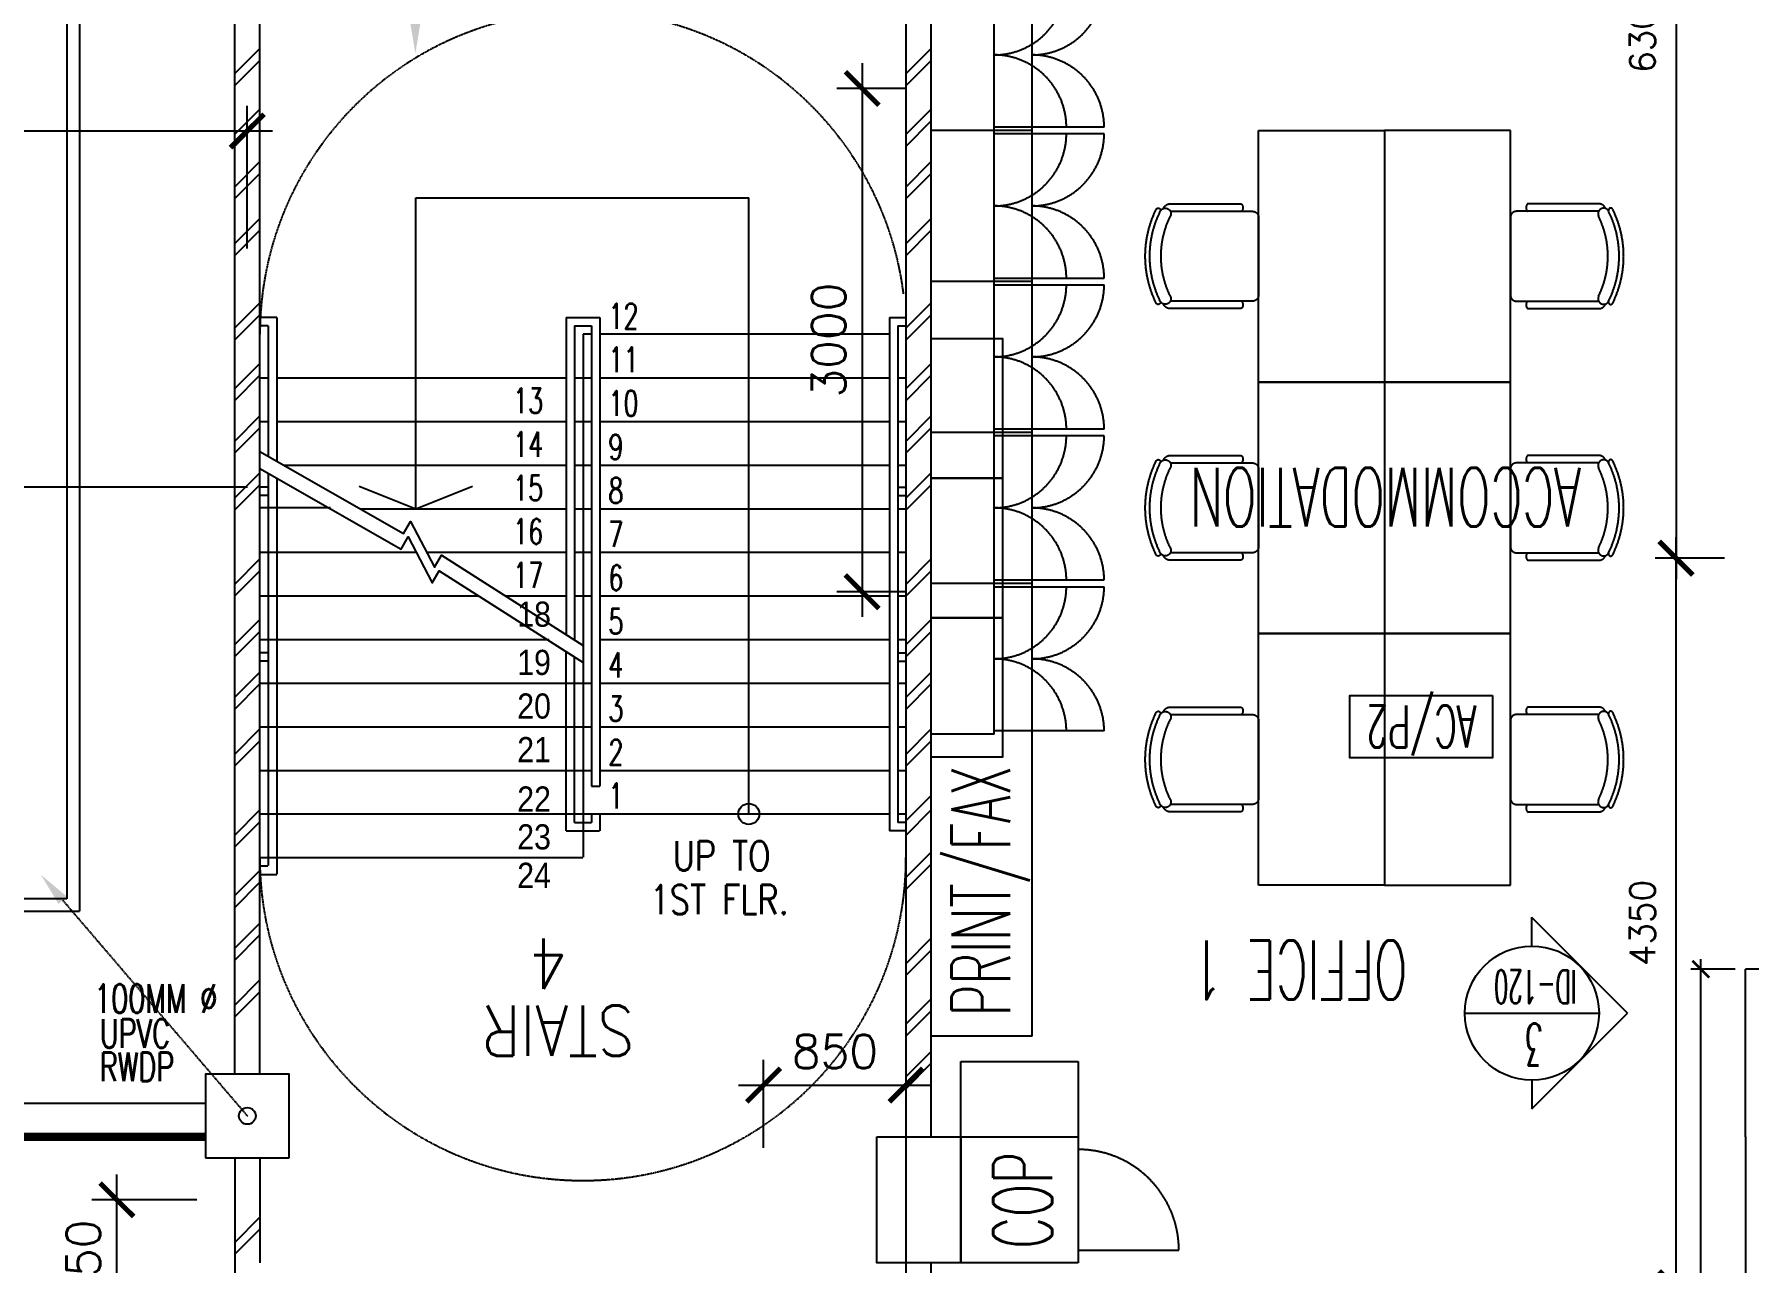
# Model space of a CAD drawing. Header units: feet. Extents: x 1407108 to 2957709, y -1501070 to -681589.
# Drawn here: x 1463948 to 1474162, y -777299 to -769976 of the extents above; entities that cross this region are included whole.
import ezdxf
from ezdxf.enums import TextEntityAlignment as Align

# ---------------------------------------------------------------- set-up
doc = ezdxf.new("R2010")
doc.units = ezdxf.units.FT
doc.header["$LTSCALE"] = 13
doc.header["$MEASUREMENT"] = 0
doc.linetypes.add('HIDDEN', pattern=[0.375, 0.25, -0.125])
doc.linetypes.add('HIDDEN1', pattern=[0.185, 0.12, -0.065])
doc.layers.get('0').update_dxf_attribs({"linetype": 'CONTINUOUS'})
for name, color, linetype in [('COL', 3, 'CONTINUOUS'), ('DIM', 7, 'CONTINUOUS'), ('DRAIN', 1, 'CONTINUOUS'), ('EX-BWL', 1, 'CONTINUOUS'), ('EX-COL', 4, 'CONTINUOUS'), ('EXFLOOR', 7, 'CONTINUOUS'), ('FURN', 1, 'CONTINUOUS'), ('FURN-NSC', 9, 'HIDDEN'), ('grooves', 21, 'CONTINUOUS'), ('H', 1, 'CONTINUOUS'), ('hatch', 7, 'CONTINUOUS'), ('LINE', 7, 'CONTINUOUS'), ('NEUCEIL TXT', 2, 'CONTINUOUS'), ('NEUPART', 3, 'CONTINUOUS'), ('RWDP', 145, 'CONTINUOUS'), ('SECT', 5, 'CONTINUOUS'), ('stair', 7, 'CONTINUOUS'), ('TEXT RM', 3, 'CONTINUOUS'), ('TEXT2', 3, 'CONTINUOUS'), ('WALL', 2, 'CONTINUOUS')]:
    doc.layers.add(name, color=color, linetype=linetype)
doc.styles.add('R100', font='romans.shx', dxfattribs={"height": 150})
doc.styles.add('R25', font='ROMANS.shx', dxfattribs={"width": 0.6, "height": 250})
doc.styles.add('R50', font='ROMANS.shx', dxfattribs={"width": 0.6, "height": 125})
doc.styles.add('ROMANS', font='romans')
doc.styles.get("Standard").update_dxf_attribs({"font": 'ROMANS.SHX'})
doc.styles.add('style5', font='dotfont.shx')
doc.styles.add('TEXT', font='romans.shx', dxfattribs={"width": 0.6, "height": 600})
doc.dimstyles.new('SCALE100', dxfattribs={"dimtxt": 250, "dimasz": 200, "dimexe": 125, "dimexo": 125, "dimgap": 125, "dimtad": 1, "dimdec": 0, "dimzin": 0, "dimdsep": 46, "dimtxsty": 'R100', "dimblk1": 'ARCHTICK', "dimblk2": 'ARCHTICK', "dimsah": 1, "dimcen": 0, "dimdle": 125, "dimclrd": 256, "dimclre": 256, "dimclrt": 1, "dimadec": 0, "dimazin": 0, "dimtfac": 1, "dimtdec": 0, "dimtix": 1, "dimtofl": 0, "dimtmove": 2, "dimatfit": 3, "dimfxl": 1, "dimtolj": 1, "dimtzin": 0, "dimarcsym": 0})
doc.dimstyles.new('SCALE50', dxfattribs={"dimtxt": 125, "dimasz": 100, "dimexe": 60, "dimexo": 60, "dimgap": 60, "dimtad": 1, "dimdec": 0, "dimzin": 0, "dimdsep": 46, "dimtxsty": 'R50', "dimblk1": 'ARCHTICK', "dimblk2": 'ARCHTICK', "dimsah": 1, "dimcen": 100, "dimdle": 60, "dimclrd": 256, "dimclre": 256, "dimclrt": 1, "dimadec": 0, "dimazin": 0, "dimtfac": 1, "dimtdec": 0, "dimtofl": 0, "dimtmove": 2, "dimatfit": 3, "dimldrblk": 'ARCHTICK', "dimfxl": 1, "dimtolj": 1, "dimtzin": 0, "dimarcsym": 0})
doc.dimstyles.new('STANDARD$0', dxfattribs={"dimscale": 0, "dimtxt": 8, "dimasz": 6, "dimexe": 1, "dimexo": 1, "dimgap": 3, "dimtad": 1, "dimdec": 0, "dimlfac": -1, "dimrnd": 1, "dimzin": 0, "dimdsep": 46, "dimtxsty": 'Standard', "dimcen": 0, "dimclrd": 5, "dimclre": 250, "dimadec": 0, "dimazin": 0, "dimtfac": 1, "dimtdec": 4, "dimtofl": 0, "dimtmove": 0, "dimatfit": 3, "dimfxl": 1, "dimtolj": 1, "dimtzin": 0, "dimarcsym": 0})

# ---------------------------------------------------------------- blocks, each defined once
blk = doc.blocks.new('_ARCHTICK')
at = {"color": 0, "linetype": 'ByBlock', "const_width": 0.15}
blk.add_lwpolyline([(-0.5, -0.5), (0.5, 0.5)], dxfattribs=at)
blk = doc.blocks.new('*D212')
at = {"layer": 'DIM', "color": 7, "lineweight": -2, "transparency": 16777216}
for p, q in [((1460217, -771253), (1460217, -770402)), ((1465217, -771253), (1465217, -770402)), ((1460067, -770552), (1465367, -770552))]:
    blk.add_line(p, q, dxfattribs=at)
at = {"layer": 'DIM', "color": 7, "lineweight": -2, "transparency": 16777216, "xscale": 200, "yscale": 200, "zscale": 200, "rotation": 180}
blk.add_blockref('_ARCHTICK', (1460217, -770552), dxfattribs=at)
at = {"layer": 'DIM', "color": 7, "lineweight": -2, "transparency": 16777216, "xscale": 200, "yscale": 200, "zscale": 200}
blk.add_blockref('_ARCHTICK', (1465217, -770552), dxfattribs=at)
at = {"layer": 'DIM', "color": 7, "transparency": 16777216, "insert": (1462717, -770352), "char_height": 200, "attachment_point": 5, "style": 'ROMANS'}
blk.add_mtext('\\A1;5000', dxfattribs=at)
blk = doc.blocks.new('*D251')
at = {"layer": 'DIM', "color": 7, "lineweight": -2, "transparency": 16777216}
for p, q in [((1464440, -777824), (1464440, -776774)), ((1464917, -776924), (1464290, -776924)), ((1464917, -777674), (1464290, -777674))]:
    blk.add_line(p, q, dxfattribs=at)
at = {"layer": 'DIM', "color": 7, "lineweight": -2, "transparency": 16777216, "xscale": 200, "yscale": 200, "zscale": 200}
for p, rotation in [((1464440, -776924), 90), ((1464440, -777674), 270)]:
    blk.add_blockref('_ARCHTICK', p, dxfattribs=dict(at, rotation=rotation))
at = {"layer": 'DIM', "color": 7, "transparency": 16777216, "insert": (1464240, -777299), "char_height": 200, "attachment_point": 5, "rotation": 90, "style": 'ROMANS'}
blk.add_mtext('\\A1;750', dxfattribs=at)
blk = doc.blocks.new('*D668')
at = {"color": 7, "linetype": 'Continuous', "lineweight": -2, "transparency": 16777216}
for p, q in [((1468293, -776615), (1468293, -776090)), ((1469142, -776640), (1469142, -776090)), ((1468143, -776240), (1469292, -776240))]:
    blk.add_line(p, q, dxfattribs=at)
at = {"color": 7, "linetype": 'Continuous', "lineweight": -2, "transparency": 16777216, "xscale": 200, "yscale": 200, "zscale": 200, "rotation": 180}
blk.add_blockref('_ARCHTICK', (1468293, -776240), dxfattribs=at)
at = {"color": 7, "linetype": 'Continuous', "lineweight": -2, "transparency": 16777216, "xscale": 200, "yscale": 200, "zscale": 200}
blk.add_blockref('_ARCHTICK', (1469142, -776240), dxfattribs=at)
at = {"color": 7, "linetype": 'Continuous', "transparency": 16777216, "insert": (1468718, -776040), "char_height": 200, "attachment_point": 5, "style": 'ROMANS'}
blk.add_mtext('\\A1;850', dxfattribs=at)
blk = doc.blocks.new('*D691')
at = {"layer": 'WALL', "color": 7, "linetype": 'Continuous', "lineweight": -2, "transparency": 16777216}
for p, q in [((1468880, -770149), (1468880, -773449)), ((1469142, -770299), (1468730, -770299)), ((1469142, -773299), (1468730, -773299))]:
    blk.add_line(p, q, dxfattribs=at)
at = {"layer": 'WALL', "color": 7, "linetype": 'Continuous', "lineweight": -2, "transparency": 16777216, "xscale": 200, "yscale": 200, "zscale": 200}
for p, rotation in [((1468880, -770299), 90), ((1468880, -773299), 270)]:
    blk.add_blockref('_ARCHTICK', p, dxfattribs=dict(at, rotation=rotation))
at = {"layer": 'WALL', "color": 7, "linetype": 'Continuous', "transparency": 16777216, "insert": (1468680, -771799), "char_height": 200, "attachment_point": 5, "rotation": 90, "style": 'ROMANS'}
blk.add_mtext('\\A1;3000', dxfattribs=at)
blk = doc.blocks.new('chair06')
at = {"layer": 'FURN-NSC', "ltscale": 500}
for p, q in [((-66, 293), (-489, 293)), ((1, 249), (-489, 249)), ((37, -251), (37, 213)), ((-489, -287), (1, -287)), ((-489, -331), (-66, -331))]:
    blk.add_line(p, q, dxfattribs=at)
for centre, radius, start, end in [((-6, -19), 632, 153.7494, 206.2506), ((-6, -19), 605, 153.7494, 206.2506), ((-561, 255), 13.4, 333.7494, 153.7494), ((-519, 234), 33.5, 333.7494, 153.7494), ((-6, -19), 538, 153.7494, 206.2506), ((-489, 249), 44.6, 90, 158.0609), ((-88, 271), 31.6, 315, 45), ((1, 213), 35.7, 0, 90), ((-561, -293), 13.4, 206.2506, 26.2506), ((-519, -272), 33.5, 206.2506, 26.2506), ((-489, -287), 44.6, 201.9391, 270), ((-88, -309), 31.6, 315, 45), ((1, -251), 35.7, 270, 0)]:
    blk.add_arc(centre, radius, start, end, dxfattribs=at)
blk = doc.blocks.new('*D708')
at = {"layer": 'DIM', "linetype": 'Continuous', "lineweight": -2, "transparency": 16777216}
for p, q in [((1473729, -777574), (1473729, -772974)), ((1474017, -773099), (1473604, -773099)), ((1474017, -777449), (1473604, -777449))]:
    blk.add_line(p, q, dxfattribs=at)
at = {"layer": 'DIM', "linetype": 'Continuous', "lineweight": -2, "transparency": 16777216, "xscale": 200, "yscale": 200, "zscale": 200}
for p, rotation in [((1473729, -773099), 90), ((1473729, -777449), 270)]:
    blk.add_blockref('_ARCHTICK', p, dxfattribs=dict(at, rotation=rotation))
at = {"layer": 'DIM', "color": 1, "linetype": 'Continuous', "transparency": 16777216, "insert": (1473529, -775274), "char_height": 150, "attachment_point": 5, "rotation": 90, "style": 'R100'}
blk.add_mtext('\\A1;4350', dxfattribs=at)
blk = doc.blocks.new('*D709')
at = {"layer": 'DIM', "linetype": 'Continuous', "lineweight": -2, "transparency": 16777216}
for p, q in [((1473729, -766674), (1473729, -773224)), ((1474017, -766799), (1473604, -766799)), ((1474017, -773099), (1473604, -773099))]:
    blk.add_line(p, q, dxfattribs=at)
at = {"layer": 'DIM', "linetype": 'Continuous', "lineweight": -2, "transparency": 16777216, "xscale": 200, "yscale": 200, "zscale": 200}
for p, rotation in [((1473729, -766799), 90), ((1473729, -773099), 270)]:
    blk.add_blockref('_ARCHTICK', p, dxfattribs=dict(at, rotation=rotation))
at = {"layer": 'DIM', "color": 1, "linetype": 'Continuous', "transparency": 16777216, "insert": (1473529, -769949), "char_height": 150, "attachment_point": 5, "rotation": 90, "style": 'R100'}
blk.add_mtext('\\A1;6300', dxfattribs=at)
blk = doc.blocks.new('*D733')
at = {"layer": 'NEUPART', "linetype": 'Continuous', "lineweight": -2, "transparency": 16777216}
for p, q in [((1474082, -775549), (1473817, -775549)), ((1473877, -779909), (1473877, -775489)), ((1474082, -779849), (1473817, -779849))]:
    blk.add_line(p, q, dxfattribs=at)
at = {"layer": 'NEUPART', "linetype": 'Continuous', "lineweight": -2, "transparency": 16777216, "xscale": 100, "yscale": 100, "zscale": 100}
for p, rotation in [((1473877, -775549), 90), ((1473877, -779849), 270)]:
    blk.add_blockref('_ARCHTICK', p, dxfattribs=dict(at, rotation=rotation))
at = {"layer": 'NEUPART', "color": 1, "linetype": 'Continuous', "transparency": 16777216, "insert": (1473754, -777699), "char_height": 125, "attachment_point": 5, "rotation": 90, "style": 'R50'}
blk.add_mtext('\\A1;4300', dxfattribs=at)

msp = doc.modelspace()

# ---------------------------------------------------------------- linework, layer by layer
at = {"color": 0}
msp.add_line((1464967.2, -776349.1), (1460467.2, -776349.1), dxfattribs=at)
at = {"color": 0, "linetype": 'Continuous'}
msp.add_lwpolyline([(1495292.2, -782499.1), (1469142.2, -782499.1), (1469142.2, -766649.1), (1495292.2, -766649.1)], close=True, dxfattribs=at)
at = {"layer": 'COL', "color": 0}
msp.add_line((1464967.2, -776674.1), (1465467.2, -776674.1), dxfattribs=at)
msp.add_lwpolyline([(1465467.2, -776674.1), (1465467.2, -776174.1), (1464967.2, -776174.1), (1464967.2, -776674.1)], dxfattribs=at)
msp.add_lwpolyline([(1468967.2, -776549.1), (1469467.2, -776549.1), (1469467.2, -777299.1), (1468967.2, -777299.1)], close=True, dxfattribs=at)
msp.add_lwpolyline([(1468967.2, -776549.1), (1469467.2, -776549.1), (1469467.2, -777299.1), (1468967.2, -777299.1)], close=True, dxfattribs=at)
at = {"layer": 'DRAIN', "color": 0}
for p, q in [((1464142.2, -764599.1), (1464142.2, -775129.1)), ((1464217.2, -764674.1), (1464217.2, -775204.1)), ((1464142.2, -775129.1), (1438342.2, -775129.1)), ((1450467.2, -775204.1), (1464217.2, -775204.1))]:
    msp.add_line(p, q, dxfattribs=at)
at = {"layer": 'EX-BWL', "color": 0}
for p, q in [((1469292.2, -776549.1), (1469292.2, -766799.1)), ((1469142.2, -776549.1), (1469142.2, -769799.1)), ((1469142.2, -777299.2), (1469142.2, -777299.1)), ((1469292.2, -782349.1), (1469292.2, -777299.1))]:
    msp.add_line(p, q, dxfattribs=at)
at = {"layer": 'EX-COL', "color": 0}
msp.add_lwpolyline([(1468967.2, -776549.1), (1469467.2, -776549.1), (1469467.2, -777299.1), (1468967.2, -777299.1)], close=True, dxfattribs=at)
msp.add_lwpolyline([(1468967.2, -776549.1), (1469467.2, -776549.1), (1469467.2, -777299.1), (1468967.2, -777299.1)], close=True, dxfattribs=at)
at = {"layer": 'EXFLOOR', "color": 0}
for p, q in [((1466220.6, -772804.1), (1466220.6, -770950.5)), ((1466220.6, -770950.5), (1468204.6, -770950.5)), ((1468204.7, -774624.1), (1468204.6, -770950.5)), ((1467117.2, -771664.1), (1467117.2, -773556.4)), ((1467117.2, -771664.1), (1467317.2, -771664.1)), ((1467317.2, -771664.1), (1467317.2, -774459.1)), ((1469042.2, -771664.1), (1469042.2, -774724.1)), ((1469042.2, -771664.1), (1469142.2, -771664.1)), ((1467167.2, -771714.1), (1467167.2, -773588.4)), ((1467167.2, -771714.1), (1467267.2, -771714.1)), ((1467217.2, -771764.1), (1467217.2, -773563.4)), ((1467217.2, -771764.1), (1467217.2, -774624.1)), ((1467267.2, -771764.1), (1467217.2, -771764.1)), ((1467267.2, -771714.1), (1467267.2, -774459.1)), ((1469042.2, -771764.1), (1467317.2, -771764.1)), ((1469092.2, -771714.1), (1469092.2, -774674.1)), ((1469092.2, -771714.1), (1469142.2, -771714.1)), ((1465392.2, -772024.1), (1467117.2, -772024.1)), ((1467167.2, -772024.1), (1467217.2, -772024.1)), ((1467167.2, -772024.1), (1467217.2, -772024.1)), ((1467217.2, -772024.1), (1467267.2, -772024.1)), ((1467317.2, -772024.1), (1469042.2, -772024.1)), ((1469092.2, -772024.1), (1469142.2, -772024.1)), ((1465392.2, -772284.1), (1467117.2, -772284.1)), ((1467167.2, -772284.1), (1467217.2, -772284.1)), ((1467167.2, -772284.1), (1467217.2, -772284.1)), ((1467217.2, -772284.1), (1467267.2, -772284.1)), ((1467317.2, -772284.1), (1469042.2, -772284.1)), ((1469092.2, -772284.1), (1469142.2, -772284.1)), ((1465433.9, -772544.1), (1467117.2, -772544.1)), ((1467167.2, -772544.1), (1467217.2, -772544.1)), ((1467167.2, -772544.1), (1467217.2, -772544.1)), ((1467217.2, -772544.1), (1467267.2, -772544.1)), ((1467317.2, -772544.1), (1469042.2, -772544.1)), ((1469092.2, -772544.1), (1469142.2, -772544.1)), ((1469092.2, -772675.8), (1469142.2, -772675.8)), ((1465888.8, -772804.1), (1467117.2, -772804.1)), ((1467167.2, -772804.1), (1467217.2, -772804.1)), ((1467167.2, -772804.1), (1467217.2, -772804.1)), ((1467217.2, -772804.1), (1467267.2, -772804.1)), ((1467317.2, -772804.1), (1469042.2, -772804.1)), ((1469092.2, -772725.8), (1469142.2, -772725.8)), ((1469092.2, -772804.1), (1469142.2, -772804.1)), ((1466285.2, -773064.1), (1467117.2, -773064.1)), ((1467167.2, -773064.1), (1467217.2, -773064.1)), ((1467167.2, -773064.1), (1467217.2, -773064.1)), ((1467217.2, -773064.1), (1467267.2, -773064.1)), ((1467317.2, -773064.1), (1469042.2, -773064.1)), ((1469092.2, -773064.1), (1469142.2, -773064.1)), ((1466753.6, -773324.1), (1467117.2, -773324.1)), ((1467167.2, -773324.1), (1467212.8, -773324.1)), ((1467167.2, -773324.1), (1467217.2, -773324.1)), ((1467217.2, -773324.1), (1467267.2, -773324.1)), ((1467317.2, -773324.1), (1469042.2, -773324.1)), ((1469092.2, -773324.1), (1469142.2, -773324.1)), ((1467317.2, -773584.1), (1469042.2, -773584.1)), ((1469092.2, -773584.1), (1469142.2, -773584.1)), ((1469092.2, -773662.4), (1469142.2, -773662.4)), ((1469092.2, -773712.4), (1469142.2, -773712.4)), ((1467217.2, -773844.1), (1467267.2, -773844.1)), ((1467217.2, -773844.1), (1467267.2, -773844.1)), ((1467317.2, -773844.1), (1469042.2, -773844.1)), ((1469092.2, -773844.1), (1469142.2, -773844.1)), ((1467217.2, -774104.1), (1467267.2, -774104.1)), ((1467217.2, -774104.1), (1467267.2, -774104.1)), ((1467317.2, -774104.1), (1469042.2, -774104.1)), ((1469092.2, -774104.1), (1469142.2, -774104.1)), ((1467217.2, -774364.1), (1467267.2, -774364.1)), ((1467317.2, -774364.1), (1469042.2, -774364.1)), ((1469092.2, -774364.1), (1469142.2, -774364.1)), ((1467267.2, -774459.1), (1467317.2, -774459.1)), ((1467217.2, -774624.1), (1469042.2, -774624.1)), ((1469092.2, -774624.1), (1469142.2, -774624.1)), ((1469142.2, -774724.1), (1469042.2, -774724.1)), ((1469142.2, -774674.1), (1469092.2, -774674.1))]:
    msp.add_line(p, q, dxfattribs=at)
at = {"layer": 'EXFLOOR', "color": 0, "linetype": 'HIDDEN'}
for p, q in [((1465292.2, -772796.6), (1465712.9, -772796.6)), ((1465292.2, -773064.1), (1466223.2, -773064.1)), ((1465292.2, -773324.1), (1466595.3, -773324.1)), ((1465292.2, -773584.1), (1467014.5, -773584.1)), ((1467117.2, -774724.1), (1467117.2, -773657.1)), ((1467167.2, -774674.1), (1467167.2, -773689)), ((1465292.2, -773844.1), (1467217.2, -773844.1)), ((1465292.2, -774104.1), (1467217.2, -774104.1)), ((1465292.2, -774364.1), (1467217.2, -774364.1)), ((1465292.2, -774624.1), (1467217.2, -774624.1)), ((1467217.2, -774624.1), (1467217.2, -774884.1)), ((1467267.2, -774624.1), (1467267.2, -774674.1)), ((1467317.2, -774624.1), (1467317.2, -774724.1)), ((1467117.2, -774724.1), (1467317.2, -774724.1)), ((1467167.2, -774674.1), (1467267.2, -774674.1)), ((1465292.2, -774884.1), (1467217.2, -774884.1))]:
    msp.add_line(p, q, dxfattribs=at)
at = {"layer": 'EXFLOOR', "color": 0}
for points in [[(1465292.2, -772463.1), (1466147.5, -772952), (1466188.7, -772879.8), (1466331.9, -773153.2), (1466373.2, -773081), (1467217.2, -773620.3)], [(1465292.2, -772563.6), (1466134.1, -773044.9), (1466175.3, -772972.6), (1466318.5, -773246.1), (1466359.8, -773173.9), (1467217.2, -773720.9)]]:
    msp.add_lwpolyline(points, dxfattribs=at)
at = {"layer": 'EXFLOOR', "color": 0, "linetype": 'Continuous'}
msp.add_lwpolyline([(1465883.5, -772669.4), (1466220.6, -772804.1), (1466557.7, -772669.4)], dxfattribs=at)
msp.add_circle((1468204.7, -774624.1), 62.5, dxfattribs=at)
at = {"layer": 'EXFLOOR', "color": 0, "linetype": 'HIDDEN'}
for centre, start, end in [((1467217.2, -771764.1), 7.16198, 180), ((1467216.2, -774884.1), 180, 0)]:
    msp.add_arc(centre, 1925, start, end, dxfattribs=at)
at = {"layer": 'FURN', "color": 0, "linetype": 'Continuous'}
for p, q in [((1469892.2, -775949.1), (1469892.2, -766949.1)), ((1469892.2, -770549.1), (1469292.2, -770549.1)), ((1469892.2, -771449.1), (1469292.2, -771449.1)), ((1469892.2, -772349.1), (1469292.2, -772349.1)), ((1469892.2, -773249.1), (1469292.2, -773249.1)), ((1469667.2, -774149.1), (1469292.2, -774149.1)), ((1469892.2, -775949.1), (1469292.2, -775949.1))]:
    msp.add_line(p, q, dxfattribs=at)
msp.add_lwpolyline([(1469667.2, -774149.1), (1469667.2, -766949.1)], dxfattribs=at)
at = {"layer": 'FURN', "color": 0, "linetype": 'HIDDEN1', "ltscale": 500}
for points in [[(1469667.2, -769669.1), (1470097.2, -769669.1, -0.4122839), (1469667.2, -770099.1, -0.4122839), (1470097.2, -770529.1), (1469667.2, -770529.1)], [(1469892.2, -769669.1), (1470322.2, -769669.1, -0.4122839), (1469892.2, -770099.1, -0.4122839), (1470322.2, -770529.1), (1469892.2, -770529.1)], [(1469667.2, -771429.1), (1470097.2, -771429.1, 0.4122839), (1469667.2, -770999.1, 0.4122839), (1470097.2, -770569.1), (1469667.2, -770569.1)], [(1469892.2, -771429.1), (1470322.2, -771429.1, 0.4122839), (1469892.2, -770999.1, 0.4122839), (1470322.2, -770569.1), (1469892.2, -770569.1)], [(1469667.2, -771469.1), (1470097.2, -771469.1, -0.4122839), (1469667.2, -771899.1, -0.4122839), (1470097.2, -772329.1), (1469667.2, -772329.1)], [(1469892.2, -771469.1), (1470322.2, -771469.1, -0.4122839), (1469892.2, -771899.1, -0.4122839), (1470322.2, -772329.1), (1469892.2, -772329.1)], [(1469667.2, -773229.1), (1470097.2, -773229.1, 0.4122839), (1469667.2, -772799.1, 0.4122839), (1470097.2, -772369.1), (1469667.2, -772369.1)], [(1469892.2, -773229.1), (1470322.2, -773229.1, 0.4122839), (1469892.2, -772799.1, 0.4122839), (1470322.2, -772369.1), (1469892.2, -772369.1)], [(1469667.2, -773269.1), (1470097.2, -773269.1, -0.4122839), (1469667.2, -773699.1, -0.4122839), (1470097.2, -774129.1), (1469667.2, -774129.1)], [(1469892.2, -773269.1), (1470322.2, -773269.1, -0.4122839), (1469892.2, -773699.1, -0.4122839), (1470322.2, -774129.1), (1469892.2, -774129.1)]]:
    msp.add_lwpolyline(points, format="xyb", dxfattribs=at)
at = {"layer": 'FURN-NSC', "color": 0, "ltscale": 500}
for points in [[(1471992.2, -770549.1), (1471992.2, -772049.1), (1471242.2, -772049.1), (1471242.2, -770549.1)], [(1471992.2, -770549.1), (1471992.2, -772049.1), (1472742.2, -772049.1), (1472742.2, -770549.1)], [(1471992.2, -772049.1), (1471992.2, -773549.1), (1471242.2, -773549.1), (1471242.2, -772049.1)], [(1471992.2, -772049.1), (1471992.2, -773549.1), (1472742.2, -773549.1), (1472742.2, -772049.1)], [(1471992.2, -773549.1), (1471992.2, -775049.1), (1471242.2, -775049.1), (1471242.2, -773549.1)], [(1471992.2, -773549.1), (1471992.2, -775049.1), (1472742.2, -775049.1), (1472742.2, -773549.1)], [(1469467.2, -777299.1), (1469467.2, -776549.1), (1470167.2, -776549.1), (1470167.2, -777299.1)]]:
    msp.add_lwpolyline(points, close=True, dxfattribs=at)
msp.add_lwpolyline([(1469467.2, -776549.1), (1469467.2, -776099.1), (1470167.2, -776099.1), (1470167.2, -776549.1)], dxfattribs=at)
msp.add_lwpolyline([(1470167.2, -777224.1), (1470767.2, -777224.1, 0.4142136), (1470167.2, -776624.1, 1)], format="xyb", dxfattribs=at)
at = {"layer": 'grooves', "color": 0, "linetype": 'HIDDEN'}
msp.add_line((1465217.2, -772675.6), (1449967.2, -772675.6), dxfattribs=at)
at = {"layer": 'H', "color": 0}
for p, q in [((1465142.2, -770210.6), (1465292.2, -770060.6)), ((1469142.2, -770210.6), (1469292.2, -770060.6)), ((1465142.2, -770281.3), (1465292.2, -770131.3)), ((1469142.2, -770281.3), (1469292.2, -770131.3)), ((1465142.2, -770571.5), (1465292.2, -770421.5)), ((1469142.2, -770571.5), (1469292.2, -770421.5)), ((1465142.2, -770642.2), (1465292.2, -770492.2)), ((1469142.2, -770642.2), (1469292.2, -770492.2)), ((1465142.2, -770884.9), (1465292.2, -770734.9)), ((1469142.2, -770884.9), (1469292.2, -770734.9)), ((1465142.2, -770955.6), (1465292.2, -770805.6)), ((1469142.2, -770955.6), (1469292.2, -770805.6)), ((1465142.2, -771223.9), (1465292.2, -771073.9)), ((1469142.2, -771223.9), (1469292.2, -771073.9)), ((1465142.2, -771294.6), (1465292.2, -771144.6)), ((1469142.2, -771294.6), (1469292.2, -771144.6)), ((1465142.2, -771726.9), (1465292.2, -771576.9)), ((1469142.2, -771726.9), (1469292.2, -771576.9)), ((1465142.2, -771797.6), (1465292.2, -771647.6)), ((1469142.2, -771797.6), (1469292.2, -771647.6)), ((1465142.2, -772087.7), (1465292.2, -771937.7)), ((1469142.2, -772087.7), (1469292.2, -771937.7)), ((1465142.2, -772158.4), (1465292.2, -772008.4)), ((1469142.2, -772158.4), (1469292.2, -772008.4)), ((1465142.2, -772401.2), (1465292.2, -772251.2)), ((1469142.2, -772401.2), (1469292.2, -772251.2)), ((1465142.2, -772471.9), (1465292.2, -772321.9)), ((1469142.2, -772471.9), (1469292.2, -772321.9)), ((1465142.2, -772740.1), (1465292.2, -772590.1)), ((1469142.2, -772740.1), (1469292.2, -772590.1)), ((1465142.2, -772810.9), (1465292.2, -772660.9)), ((1469142.2, -772810.9), (1469292.2, -772660.9)), ((1465142.2, -773253.8), (1465292.2, -773103.8)), ((1469142.2, -773253.8), (1469292.2, -773103.8)), ((1465142.2, -773324.5), (1465292.2, -773174.5)), ((1469142.2, -773324.5), (1469292.2, -773174.5)), ((1465142.2, -773614.6), (1465292.2, -773464.6)), ((1465142.2, -773685.3), (1465292.2, -773535.3)), ((1469142.2, -773614.6), (1469292.2, -773464.6)), ((1469142.2, -773685.3), (1469292.2, -773535.3)), ((1465142.2, -773928.1), (1465292.2, -773778.1)), ((1469142.2, -773928.1), (1469292.2, -773778.1)), ((1465142.2, -773998.8), (1465292.2, -773848.8)), ((1469142.2, -773998.8), (1469292.2, -773848.8)), ((1465142.2, -774267), (1465292.2, -774117)), ((1469142.2, -774267), (1469292.2, -774117)), ((1465142.2, -774337.7), (1465292.2, -774187.7)), ((1469142.2, -774337.7), (1469292.2, -774187.7)), ((1469142.2, -774663.4), (1469292.2, -774513.4)), ((1465142.2, -774749.6), (1465292.2, -774599.6)), ((1469142.2, -774749.6), (1469292.2, -774599.6)), ((1465142.2, -774820.4), (1465292.2, -774670.4)), ((1469142.2, -775001.5), (1469292.2, -774851.5)), ((1465142.2, -775110.5), (1465292.2, -774960.5)), ((1469142.2, -775072.2), (1469292.2, -774922.2)), ((1465142.2, -775181.2), (1465292.2, -775031.2)), ((1465142.2, -775424), (1465292.2, -775274)), ((1465142.2, -775494.7), (1465292.2, -775344.7)), ((1469142.2, -775515.1), (1469292.2, -775365.1)), ((1469142.2, -775585.8), (1469292.2, -775435.8)), ((1465142.2, -775762.9), (1465292.2, -775612.9)), ((1465142.2, -775833.6), (1465292.2, -775683.6)), ((1469142.2, -775876), (1469292.2, -775726)), ((1469142.2, -775946.7), (1469292.2, -775796.7)), ((1469142.2, -776189.4), (1469292.2, -776039.4)), ((1469142.2, -776260.1), (1469292.2, -776110.1)), ((1465142.2, -777178.3), (1465292.2, -777028.3)), ((1465142.2, -777249), (1465292.2, -777099))]:
    msp.add_line(p, q, dxfattribs=at)
at = {"layer": 'hatch', "color": 0}
for p, q in [((1469142.2, -770210.6), (1469292.2, -770060.6)), ((1469142.2, -770281.3), (1469292.2, -770131.3)), ((1469142.2, -770571.5), (1469292.2, -770421.5)), ((1469142.2, -770642.2), (1469292.2, -770492.2)), ((1469142.2, -770884.9), (1469292.2, -770734.9)), ((1469142.2, -770955.6), (1469292.2, -770805.6)), ((1469142.2, -771223.9), (1469292.2, -771073.9)), ((1469142.2, -771294.6), (1469292.2, -771144.6)), ((1469142.2, -771726.9), (1469292.2, -771576.9)), ((1469142.2, -771797.6), (1469292.2, -771647.6)), ((1469142.2, -772087.7), (1469292.2, -771937.7)), ((1469142.2, -772158.4), (1469292.2, -772008.4)), ((1469142.2, -772401.2), (1469292.2, -772251.2)), ((1469142.2, -772471.9), (1469292.2, -772321.9)), ((1469142.2, -772740.1), (1469292.2, -772590.1)), ((1469142.2, -772810.9), (1469292.2, -772660.9)), ((1469142.2, -773253.8), (1469292.2, -773103.8)), ((1469142.2, -773324.5), (1469292.2, -773174.5)), ((1469142.2, -773614.6), (1469292.2, -773464.6)), ((1469142.2, -773685.3), (1469292.2, -773535.3)), ((1469142.2, -773928.1), (1469292.2, -773778.1)), ((1469142.2, -773998.8), (1469292.2, -773848.8)), ((1469142.2, -774267), (1469292.2, -774117)), ((1469142.2, -774337.7), (1469292.2, -774187.7)), ((1469142.2, -774663.4), (1469292.2, -774513.4)), ((1469142.2, -774749.6), (1469292.2, -774599.6)), ((1469142.2, -775001.5), (1469292.2, -774851.5)), ((1469142.2, -775072.2), (1469292.2, -774922.2)), ((1469142.2, -775515.1), (1469292.2, -775365.1)), ((1469142.2, -775585.8), (1469292.2, -775435.8)), ((1469142.2, -775876), (1469292.2, -775726)), ((1469142.2, -775946.7), (1469292.2, -775796.7))]:
    msp.add_line(p, q, dxfattribs=at)
at = {"layer": 'LINE', "color": 0, "linetype": 'HIDDEN', "const_width": 50}
msp.add_lwpolyline([(1460467.2, -776549.1), (1464967.2, -776549.1)], dxfattribs=at)
at = {"layer": 'LINE', "color": 0, "linetype": 'Continuous'}
msp.add_solid([(1466251.5, -769890.7), (1466184.9, -769890.7), (1466218.2, -770090.7)], dxfattribs=at)
at = {"layer": 'NEUCEIL TXT', "color": 0}
msp.add_lwpolyline([(1472636.1, -773917.1), (1472636.1, -774289.3), (1471786.7, -774289.3), (1471786.7, -773917.1)], close=True, dxfattribs=at)
at = {"layer": 'NEUPART', "color": 0, "linetype": 'Continuous'}
for p, q in [((1477042.3, -775549.1), (1474142.2, -775549.1)), ((1474142.2, -776549.1), (1474142.2, -775549.1)), ((1474142.2, -776549.1), (1474142.2, -782249.1))]:
    msp.add_line(p, q, dxfattribs=at)
at = {"layer": 'RWDP', "color": 0, "linetype": 'HIDDEN'}
msp.add_line((1464117.4, -775138.6), (1465217.2, -776424.1), dxfattribs=at)
at = {"layer": 'RWDP', "color": 0, "linetype": 'Continuous'}
msp.add_circle((1465217.2, -776424.1), 50, dxfattribs=at)
at = {"layer": 'RWDP', "color": 0, "linetype": 'HIDDEN'}
msp.add_solid([(1464092, -775160.2), (1464142.7, -775116.9), (1463987.3, -774986.6)], dxfattribs=at)
at = {"layer": 'SECT', "color": 0, "ltscale": 10}
for p, q in [((1472868.3, -775238.3), (1473440.7, -775810.6)), ((1472868.3, -775238.3), (1472868.3, -775408.6)), ((1472470.3, -775811.3), (1473270.3, -775811.3)), ((1472870.3, -776381), (1473440.7, -775810.6)), ((1472870.3, -776211.3), (1472870.3, -776381))]:
    msp.add_line(p, q, dxfattribs=at)
msp.add_circle((1472870.3, -775811.3), 400, dxfattribs=at)
at = {"layer": 'stair', "color": 0}
for p, q in [((1466220.6, -772804.1), (1466220.6, -770950.5)), ((1466220.6, -770950.5), (1468204.6, -770950.5)), ((1468204.7, -774624.1), (1468204.6, -770950.5)), ((1465392.2, -771664.1), (1465292.2, -771664.1)), ((1465392.2, -771664.1), (1465392.2, -772520.2)), ((1467117.2, -771664.1), (1467117.2, -773556.4)), ((1467117.2, -771664.1), (1467317.2, -771664.1)), ((1467317.2, -771664.1), (1467317.2, -774459.1)), ((1469042.2, -771664.1), (1469042.2, -774724.1)), ((1469042.2, -771664.1), (1469142.2, -771664.1)), ((1465342.2, -771714.1), (1465292.2, -771714.1)), ((1465342.2, -771714.1), (1465342.2, -772491.7)), ((1467167.2, -771714.1), (1467167.2, -773588.4)), ((1467167.2, -771714.1), (1467267.2, -771714.1)), ((1467217.2, -771764.1), (1467217.2, -773563.4)), ((1467217.2, -771764.1), (1467217.2, -774624.1)), ((1467267.2, -771764.1), (1467217.2, -771764.1)), ((1467267.2, -771714.1), (1467267.2, -774459.1)), ((1469042.2, -771764.1), (1467317.2, -771764.1)), ((1469092.2, -771714.1), (1469092.2, -774674.1)), ((1469092.2, -771714.1), (1469142.2, -771714.1)), ((1465292.2, -772024.1), (1465342.2, -772024.1)), ((1465392.2, -772024.1), (1467117.2, -772024.1)), ((1467167.2, -772024.1), (1467217.2, -772024.1)), ((1467167.2, -772024.1), (1467217.2, -772024.1)), ((1467217.2, -772024.1), (1467267.2, -772024.1)), ((1467317.2, -772024.1), (1469042.2, -772024.1)), ((1469092.2, -772024.1), (1469142.2, -772024.1)), ((1465292.2, -772284.1), (1465342.2, -772284.1)), ((1465392.2, -772284.1), (1467117.2, -772284.1)), ((1467167.2, -772284.1), (1467217.2, -772284.1)), ((1467167.2, -772284.1), (1467217.2, -772284.1)), ((1467217.2, -772284.1), (1467267.2, -772284.1)), ((1467317.2, -772284.1), (1469042.2, -772284.1)), ((1469092.2, -772284.1), (1469142.2, -772284.1)), ((1465433.9, -772544.1), (1467117.2, -772544.1)), ((1467167.2, -772544.1), (1467217.2, -772544.1)), ((1467167.2, -772544.1), (1467217.2, -772544.1)), ((1467217.2, -772544.1), (1467267.2, -772544.1)), ((1467317.2, -772544.1), (1469042.2, -772544.1)), ((1469092.2, -772544.1), (1469142.2, -772544.1)), ((1469092.2, -772675.8), (1469142.2, -772675.8)), ((1465888.8, -772804.1), (1467117.2, -772804.1)), ((1467167.2, -772804.1), (1467217.2, -772804.1)), ((1467167.2, -772804.1), (1467217.2, -772804.1)), ((1467217.2, -772804.1), (1467267.2, -772804.1)), ((1467317.2, -772804.1), (1469042.2, -772804.1)), ((1469092.2, -772725.8), (1469142.2, -772725.8)), ((1469092.2, -772804.1), (1469142.2, -772804.1)), ((1466285.2, -773064.1), (1467117.2, -773064.1)), ((1467167.2, -773064.1), (1467217.2, -773064.1)), ((1467167.2, -773064.1), (1467217.2, -773064.1)), ((1467217.2, -773064.1), (1467267.2, -773064.1)), ((1467317.2, -773064.1), (1469042.2, -773064.1)), ((1469092.2, -773064.1), (1469142.2, -773064.1)), ((1466753.6, -773324.1), (1467117.2, -773324.1)), ((1467167.2, -773324.1), (1467212.8, -773324.1)), ((1467167.2, -773324.1), (1467217.2, -773324.1)), ((1467217.2, -773324.1), (1467267.2, -773324.1)), ((1467317.2, -773324.1), (1469042.2, -773324.1)), ((1469092.2, -773324.1), (1469142.2, -773324.1)), ((1467317.2, -773584.1), (1469042.2, -773584.1)), ((1469092.2, -773584.1), (1469142.2, -773584.1)), ((1469092.2, -773662.4), (1469142.2, -773662.4)), ((1469092.2, -773712.4), (1469142.2, -773712.4)), ((1467217.2, -773844.1), (1467267.2, -773844.1)), ((1467217.2, -773844.1), (1467267.2, -773844.1)), ((1467317.2, -773844.1), (1469042.2, -773844.1)), ((1469092.2, -773844.1), (1469142.2, -773844.1)), ((1467217.2, -774104.1), (1467267.2, -774104.1)), ((1467217.2, -774104.1), (1467267.2, -774104.1)), ((1467317.2, -774104.1), (1469042.2, -774104.1)), ((1469092.2, -774104.1), (1469142.2, -774104.1)), ((1467217.2, -774364.1), (1467267.2, -774364.1)), ((1467317.2, -774364.1), (1469042.2, -774364.1)), ((1469092.2, -774364.1), (1469142.2, -774364.1)), ((1467267.2, -774459.1), (1467317.2, -774459.1)), ((1467217.2, -774624.1), (1469042.2, -774624.1)), ((1469092.2, -774624.1), (1469142.2, -774624.1)), ((1469142.2, -774724.1), (1469042.2, -774724.1)), ((1469142.2, -774674.1), (1469092.2, -774674.1))]:
    msp.add_line(p, q, dxfattribs=at)
at = {"layer": 'stair', "color": 0, "linetype": 'HIDDEN'}
for p, q in [((1465342.2, -772592.2), (1465342.2, -774934.1)), ((1465342.2, -772675.8), (1465292.2, -772675.8)), ((1465392.2, -772620.8), (1465392.2, -774984.1)), ((1465342.2, -772725.8), (1465292.2, -772725.8)), ((1465292.2, -772796.6), (1465712.9, -772796.6)), ((1465292.2, -773064.1), (1466223.2, -773064.1)), ((1465292.2, -773324.1), (1466595.3, -773324.1)), ((1465292.2, -773584.1), (1467014.5, -773584.1)), ((1465342.2, -773662.4), (1465292.2, -773662.4)), ((1465342.2, -773712.4), (1465292.2, -773712.4)), ((1467117.2, -774724.1), (1467117.2, -773657.1)), ((1467167.2, -774674.1), (1467167.2, -773689)), ((1465292.2, -773844.1), (1467217.2, -773844.1)), ((1465292.2, -774104.1), (1467217.2, -774104.1)), ((1465292.2, -774364.1), (1467217.2, -774364.1)), ((1465292.2, -774624.1), (1467217.2, -774624.1)), ((1467217.2, -774624.1), (1467217.2, -774884.1)), ((1467267.2, -774624.1), (1467267.2, -774674.1)), ((1467317.2, -774624.1), (1467317.2, -774724.1)), ((1467117.2, -774724.1), (1467317.2, -774724.1)), ((1467167.2, -774674.1), (1467267.2, -774674.1)), ((1465292.2, -774884.1), (1467217.2, -774884.1)), ((1465292.2, -774934.1), (1465342.2, -774934.1)), ((1465292.2, -774984.1), (1465392.2, -774984.1))]:
    msp.add_line(p, q, dxfattribs=at)
at = {"layer": 'stair', "color": 0}
for points in [[(1465292.2, -772463.1), (1466147.5, -772952), (1466188.7, -772879.8), (1466331.9, -773153.2), (1466373.2, -773081), (1467217.2, -773620.3)], [(1465292.2, -772563.6), (1466134.1, -773044.9), (1466175.3, -772972.6), (1466318.5, -773246.1), (1466359.8, -773173.9), (1467217.2, -773720.9)]]:
    msp.add_lwpolyline(points, dxfattribs=at)
at = {"layer": 'stair', "color": 0, "linetype": 'Continuous'}
msp.add_lwpolyline([(1465883.5, -772669.4), (1466220.6, -772804.1), (1466557.7, -772669.4)], dxfattribs=at)
msp.add_circle((1468204.7, -774624.1), 62.5, dxfattribs=at)
at = {"layer": 'stair', "color": 0, "linetype": 'HIDDEN'}
for centre, start, end in [((1467217.2, -771764.1), 7.16198, 180), ((1467216.2, -774884.1), 180, 0)]:
    msp.add_arc(centre, 1925, start, end, dxfattribs=at)
at = {"layer": 'WALL', "color": 0}
for p, q in [((1469292.2, -776549.1), (1469292.2, -766799.1)), ((1465142.2, -776174.1), (1465142.2, -769649.1)), ((1465292.2, -776174.1), (1465292.2, -769799.1)), ((1469142.2, -776549.1), (1469142.2, -769799.1)), ((1465142.2, -776674.1), (1465142.2, -782174.1)), ((1465292.2, -776674.1), (1465292.2, -777299.2)), ((1469142.2, -777299.2), (1469142.2, -777299.1)), ((1469292.2, -782349.1), (1469292.2, -777299.1))]:
    msp.add_line(p, q, dxfattribs=at)
at = {"layer": 'WALL', "color": 0, "linetype": 'Continuous'}
for p, q in [((1469292.2, -773299.1), (1469292.2, -773199.1)), ((1469292.2, -774549.1), (1469292.2, -774449.1))]:
    msp.add_line(p, q, dxfattribs=at)
for points in [[(1469292.2, -771790.5), (1469716, -771790.5), (1469716, -772622.4), (1469292.2, -772622.4)], [(1469292.2, -772622.4), (1469716, -772622.4), (1469716, -773454.3), (1469292.2, -773454.3)], [(1469292.2, -773454.3), (1469716, -773454.3), (1469716, -774286.2), (1469292.2, -774286.2)]]:
    msp.add_lwpolyline(points, close=True, dxfattribs=at)

# ---------------------------------------------------------------- block references
at = {"layer": 'FURN-NSC', "color": 0, "ltscale": 500, "xscale": -1, "rotation": 180}
for p in [(1471205.1, -771318.1), (1471205.1, -772818.1), (1471205.1, -774318.1)]:
    msp.add_blockref('chair06', p, dxfattribs=at)
at = {"layer": 'FURN-NSC', "color": 0, "ltscale": 500, "rotation": 180}
for p in [(1472779.2, -771318.1), (1472779.2, -772818.1), (1472779.2, -774318.1)]:
    msp.add_blockref('chair06', p, dxfattribs=at)

# ---------------------------------------------------------------- texts
at = {"layer": 'DIM', "color": 0, "style": 'ROMANS', "width": 0.8}
msp.add_text('1ST FLR.', height=175, rotation=0, dxfattribs=at).set_placement((1467614.6, -775222))
at = {"layer": 'EXFLOOR', "color": 0, "linetype": 'Continuous', "style": 'ROMANS', "width": 0.7}
for s, p in [('12', (1467367.9, -771731)), ('11', (1467367.9, -771991)), ('13', (1466800, -772235.4)), ('10', (1467367.9, -772251)), ('14', (1466800, -772495.4)), ('9', (1467367.9, -772511)), ('15', (1466800, -772755.4)), ('8', (1467367.9, -772771)), ('16', (1466800, -773015.4)), ('7', (1467367.9, -773031)), ('17', (1466800, -773275.4)), ('6', (1467367.9, -773291)), ('5', (1467367.9, -773551)), ('4', (1467367.9, -773811)), ('3', (1467367.9, -774071)), ('2', (1467367.9, -774331)), ('1', (1467367.9, -774591))]:
    msp.add_text(s, height=150, dxfattribs=at).set_placement(p)
at = {"layer": 'EXFLOOR', "color": 0, "linetype": 'Continuous', "style": 'style5', "width": 0.9}
for s, p in [('18', (1466825.1, -773507.8)), ('19', (1466825.1, -773795.4)), ('20', (1466825.1, -774055.4)), ('21', (1466825.1, -774315.4)), ('22', (1466825.1, -774609.8)), ('23', (1466825.1, -774835.4)), ('24', (1466825.1, -775064.7))]:
    msp.add_text(s, height=150, rotation=0, dxfattribs=at).set_placement(p)
at = {"layer": 'NEUCEIL TXT', "color": 0, "style": 'R25', "width": 0.6}
msp.add_text('AC/P2', height=250, rotation=180, dxfattribs=at).set_placement((1472211.4, -773978.1), align=Align.CENTER)
at = {"layer": 'RWDP', "color": 0, "style": 'ROMANS', "width": 0.7}
for s, p in [('100MM %%c', (1464303.7, -775809.5)), ('UPVC ', (1464338.7, -776017.5)), ('RWDP', (1464338.7, -776216.5))]:
    msp.add_text(s, height=170, dxfattribs=at).set_placement(p)
at = {"layer": 'SECT', "color": 0, "ltscale": 10, "style": 'R100', "width": 0.5}
for s, height, p in [('ID-120', 200, (1473137, -775554.6)), ('3', 250, (1472936.4, -775873.1))]:
    msp.add_text(s, height=height, rotation=180, dxfattribs=at).set_placement(p)
at = {"layer": 'stair', "color": 0, "linetype": 'Continuous', "style": 'ROMANS', "width": 0.7}
for s, p in [('12', (1467367.9, -771731)), ('11', (1467367.9, -771991)), ('13', (1466800, -772235.4)), ('10', (1467367.9, -772251)), ('14', (1466800, -772495.4)), ('9', (1467367.9, -772511)), ('15', (1466800, -772755.4)), ('8', (1467367.9, -772771)), ('16', (1466800, -773015.4)), ('7', (1467367.9, -773031)), ('17', (1466800, -773275.4)), ('6', (1467367.9, -773291)), ('5', (1467367.9, -773551)), ('4', (1467367.9, -773811)), ('3', (1467367.9, -774071)), ('2', (1467367.9, -774331)), ('1', (1467367.9, -774591))]:
    msp.add_text(s, height=150, dxfattribs=at).set_placement(p)
at = {"layer": 'stair', "color": 0, "linetype": 'Continuous'}
for s, height, style, width, p in [('18', 150, 'style5', 0.9, (1466825.1, -773507.8)), ('19', 150, 'style5', 0.9, (1466825.1, -773795.4)), ('20', 150, 'style5', 0.9, (1466825.1, -774055.4)), ('21', 150, 'style5', 0.9, (1466825.1, -774315.4)), ('22', 150, 'style5', 0.9, (1466825.1, -774609.8)), ('23', 150, 'style5', 0.9, (1466825.1, -774835.4)), ('UP TO', 175, 'ROMANS', 0.8, (1467751.7, -774961.2)), ('24', 150, 'style5', 0.9, (1466825.1, -775064.7))]:
    msp.add_text(s, height=height, rotation=0, dxfattribs=dict(at, style=style, width=width)).set_placement(p)
at = {"layer": 'TEXT RM', "color": 0, "ltscale": 0.5, "style": 'TEXT', "width": 0.6}
for s, rotation, p in [('ACCOMMODATION', 180, (1471998.3, -772736)), ('PRINT/FAX', 90, (1469612.5, -775082.7)), ('COP', 90, (1469836.6, -776927.7))]:
    msp.add_text(s, height=350, rotation=rotation, dxfattribs=at).set_placement(p, align=Align.MIDDLE)
at = {"layer": 'TEXT RM', "color": 0, "style": 'ROMANS', "width": 0.85}
for s, p in [('4', (1467123, -775366.6)), ('STAIR', (1467522.3, -775766.5))]:
    msp.add_text(s, height=300, rotation=180, dxfattribs=at).set_placement(p)
at = {"layer": 'TEXT2', "color": 0, "ltscale": 0.5, "style": 'TEXT', "width": 0.6}
msp.add_text('OFFICE 1', height=350, rotation=180, dxfattribs=at).set_placement((1471489.1, -775554.1), align=Align.MIDDLE)

# ---------------------------------------------------------------- dimensions: what is measured, and where the dimension line sits
at = {"color": 0, "linetype": 'Continuous'}
dim = msp.add_linear_dim(base=(1469142.2, -776240.2), p1=(1468293, -776765.4), p2=(1469142.2, -776790.4), text='850', dimstyle='STANDARD$0', override={"dimscale": 100, "dimtxt": 2, "dimasz": 2, "dimexe": 1.5, "dimexo": 1.5, "dimgap": 1, "dimtxsty": 'ROMANS', "dimblk": 'ARCHTICK', "dimdle": 1.5, "dimclrd": 7, "dimclre": 7, "dimclrt": 7, "dimtdec": 0, "dimtmove": 2}, dxfattribs=at)
dim.commit()
dim.dimension.update_dxf_attribs({"geometry": '*D668', "text_midpoint": (1468717.6, -776040.2)})
at = {"layer": 'DIM', "color": 0, "linetype": 'Continuous'}
for p1, angle, picture, middle in [((1474142.2, -766799.1), 90, '*D709', (1473528.9, -769949)), ((1474142.2, -777449.1), 270, '*D708', (1473528.9, -775274))]:
    dim = msp.add_linear_dim(base=(1473728.9, -773099), p1=p1, p2=(1474142.2, -773099), angle=angle, dimstyle='SCALE100', dxfattribs=at)
    dim.commit()
    dim.dimension.update_dxf_attribs({"geometry": picture, "text_midpoint": middle})
at = {"layer": 'DIM', "color": 0}
dim = msp.add_aligned_dim(p1=(1460217.2, -771402.5), p2=(1465217.2, -771402.5), distance=850.6, dimstyle='STANDARD$0', override={"dimscale": 100, "dimtxt": 2, "dimasz": 2, "dimexe": 1.5, "dimexo": 1.5, "dimgap": 1, "dimtxsty": 'ROMANS', "dimblk": 'ARCHTICK', "dimdle": 1.5, "dimclrd": 7, "dimclre": 7, "dimclrt": 7, "dimtdec": 0, "dimtmove": 2}, dxfattribs=at)
dim.commit()
dim.dimension.update_dxf_attribs({"geometry": '*D212', "text_midpoint": (1462717.2, -770351.9)})
dim = msp.add_linear_dim(base=(1464439.6, -776924.1), p1=(1465067.2, -777674.1), p2=(1465067.2, -776924.1), angle=90, text='750', dimstyle='STANDARD$0', override={"dimscale": 100, "dimtxt": 2, "dimasz": 2, "dimexe": 1.5, "dimexo": 1.5, "dimgap": 1, "dimtxsty": 'ROMANS', "dimblk": 'ARCHTICK', "dimdle": 1.5, "dimclrd": 7, "dimclre": 7, "dimclrt": 7, "dimtdec": 0, "dimtmove": 2}, dxfattribs=at)
dim.commit()
dim.dimension.update_dxf_attribs({"geometry": '*D251', "text_midpoint": (1464239.6, -777299.1)})
at = {"layer": 'NEUPART', "color": 0, "linetype": 'Continuous'}
dim = msp.add_linear_dim(base=(1473876.7, -775549.1), p1=(1474142.2, -779849.1), p2=(1474142.2, -775549.1), angle=270, dimstyle='SCALE50', dxfattribs=at)
dim.commit()
dim.dimension.update_dxf_attribs({"geometry": '*D733', "text_midpoint": (1473754.2, -777699.1)})
at = {"layer": 'WALL', "color": 0, "linetype": 'Continuous'}
dim = msp.add_linear_dim(base=(1468880.5, -773299.1), p1=(1469292.2, -770299.1), p2=(1469292.2, -773299.1), angle=90, dimstyle='STANDARD$0', override={"dimscale": 100, "dimtxt": 2, "dimasz": 2, "dimexe": 1.5, "dimexo": 1.5, "dimgap": 1, "dimtxsty": 'ROMANS', "dimblk": 'ARCHTICK', "dimdle": 1.5, "dimclrd": 7, "dimclre": 7, "dimclrt": 7, "dimtdec": 0, "dimtmove": 2}, dxfattribs=at)
dim.commit()
dim.dimension.update_dxf_attribs({"geometry": '*D691', "text_midpoint": (1468680.5, -771799.1)})

doc.saveas('drawing.dxf')
